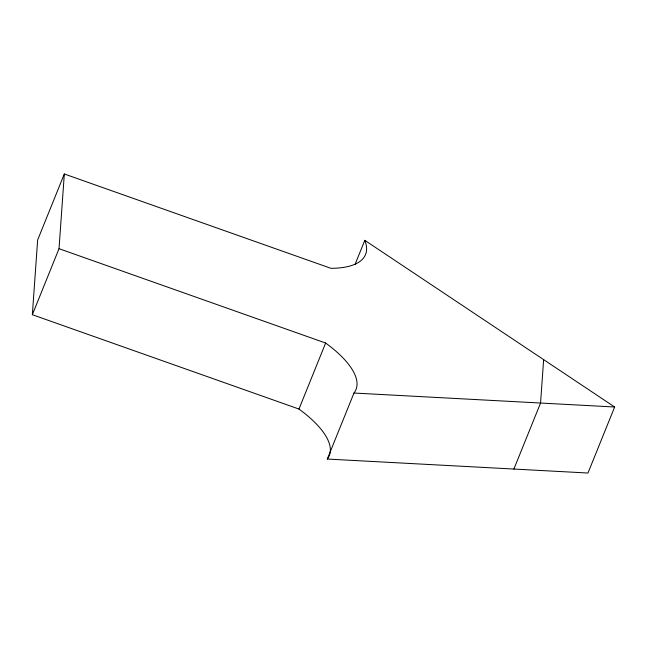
<?xml version="1.0" encoding="UTF-8"?>
<svg xmlns="http://www.w3.org/2000/svg" width="647" height="647" viewBox="0 0 647 647"><rect width="100%" height="100%" fill="white"/><g stroke="black" fill="none" stroke-linecap="round" stroke-linejoin="round"><path stroke-width="0.97" d="M329.428 455.27A104.693 38.537 22 0 0 298.963 409.05L32.35 314.709L37.639 239.997L64.32 173.978L330.924 268.319A104.693 38.537 22 0 0 364.803 240.328L614.65 407.003L587.977 473.022L327.309 459.055L353.982 393.036A104.693 38.537 22 0 0 325.635 343.031L59.023 248.691L64.32 173.978M543.634 359.627L540.56 403.032L513.888 469.059M32.35 314.709L59.023 248.691M355.033 264.502L364.803 240.328M298.963 409.05L325.635 343.031M353.982 393.036L614.65 407.003M329.097 456.07A104.693 38.537 22 0 1 327.309 459.055"/></g></svg>
